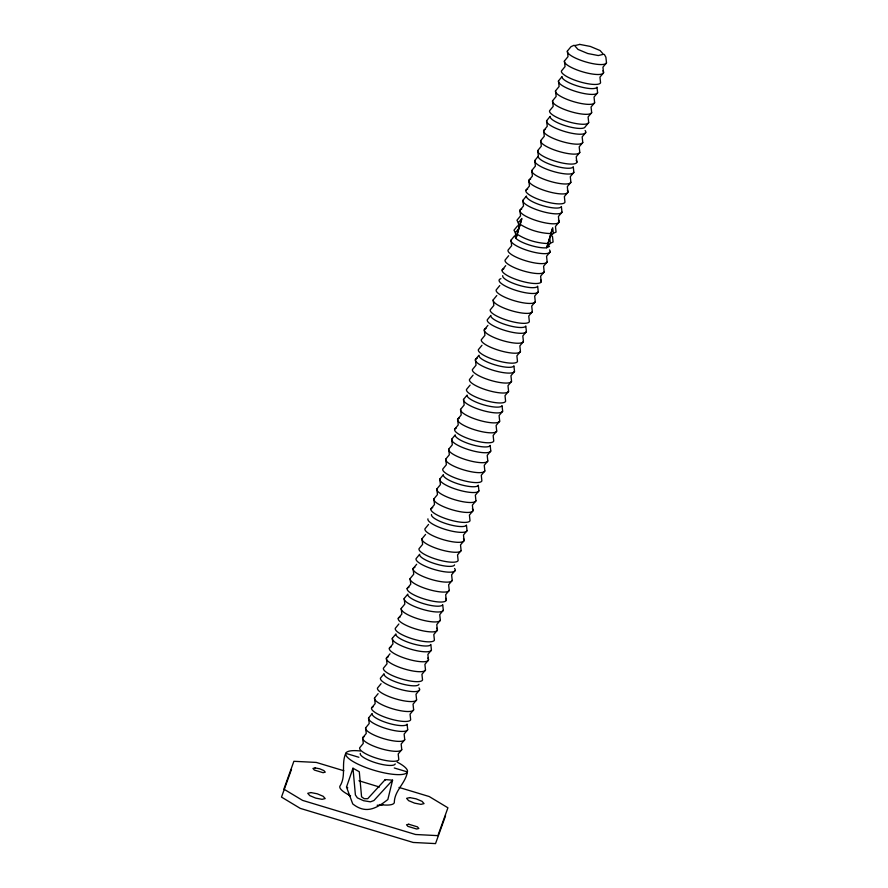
<?xml version="1.0" encoding="UTF-8"?>
<svg xmlns="http://www.w3.org/2000/svg" width="888" height="888" viewBox="0 0 888 888"><rect width="100%" height="100%" fill="white"/><g stroke="black" fill="none" stroke-linecap="round" stroke-linejoin="round"><path stroke-width="1.33" d="M517.571 225.852L513.986 230.203L515.373 232.723L515.984 238.328L518.614 229.426M552.48 236.397L553.091 242.002L550.349 243.279L546.775 247.619L549.406 238.728M519.069 227.905L521.589 219.469M549.861 237.196L552.369 228.771M346.509 787.057L352.98 768.22L359.296 771.75L361.571 796.825L364.302 798.745L367.732 798.678L385.248 779.586L392.574 780.175L387.845 799.533C375.813 808.99 365.579 814.052 352.736 803.918L346.509 787.057L347.796 787.845M515.984 238.328L521.922 218.426L518.337 222.766L518.947 228.371L515.373 232.723M385.048 780.241L385.248 779.586M546.775 247.619L552.702 227.717L553.313 233.322L549.739 237.673L550.349 243.279M291.519 769.252L281.496 797.091L300.211 808.358L413.175 842.457L435.531 843.6L445.554 815.761M604.328 54.379L605.894 57.232L606.504 62.848L602.93 67.188L603.54 72.794L599.955 77.145L600.566 82.751A20.424 5.117 16.6 0 1 579.287 81.663A20.424 5.117 16.6 0 1 561.471 70.94L565.046 66.6L564.435 60.995L568.009 56.643L567.399 51.038L570.984 46.698L574.092 45.255M588.7 122.566A20.424 5.117 16.6 0 1 567.421 121.478A20.424 5.117 16.6 0 1 549.594 110.756L553.18 106.416L552.569 100.81L556.143 96.459L555.533 90.853L559.107 86.513L558.496 80.897L562.082 76.557A18.237 4.562 16.6 0 0 577.988 86.125A18.237 4.562 16.6 0 0 596.991 87.102L597.602 92.707L594.028 97.047L594.638 102.664L591.053 107.004L591.674 112.61L588.089 116.961L588.7 122.566L585.125 126.906A18.237 4.562 16.6 0 1 566.122 125.941A18.237 4.562 16.6 0 1 550.205 116.372L546.631 120.713L547.241 126.318L543.667 130.669L544.277 136.275L540.692 140.615L541.303 146.231L537.728 150.572L538.339 156.177L534.765 160.528L535.375 166.134L531.79 170.474L532.4 176.09L528.826 180.431L529.437 186.036L525.863 190.387M518.337 222.766L516.96 220.246L520.534 215.906L519.924 210.29L523.509 205.949L522.888 200.344L526.473 195.993A18.237 4.562 16.6 0 0 542.379 205.572A18.237 4.562 16.6 0 0 561.383 206.538L561.993 212.143L558.419 216.494L559.029 222.1L555.455 226.44L556.066 232.057L553.313 233.322M585.736 132.523L582.162 136.863L582.772 142.469L579.187 146.82L579.797 152.425L576.223 156.765L576.834 162.382M550.127 251.959L546.553 256.299L547.163 261.916A20.424 5.117 16.6 0 1 525.874 260.828A20.424 5.117 16.6 0 1 508.058 250.105L511.632 245.765L511.022 240.149L514.607 235.808L516.172 238.661A18.237 4.562 16.6 0 0 546.409 247.796L549.517 246.353M538.339 156.177A18.237 4.562 16.6 0 0 554.245 165.756A18.237 4.562 16.6 0 0 573.26 166.722L573.87 172.328L570.285 176.679L570.895 182.284L567.321 186.624L567.932 192.241L564.357 196.581L564.968 202.187A20.424 5.117 16.6 0 1 540.293 200A20.424 5.117 16.6 0 1 527.65 189.089M508.669 255.711L505.094 260.062A20.424 5.117 16.6 0 0 522.91 270.785A20.424 5.117 16.6 0 0 544.189 271.861L543.578 266.256L547.163 261.916M502.12 270.008L505.705 265.667M499.766 285.57L496.192 289.921A20.424 5.117 16.6 0 0 514.008 300.644A20.424 5.117 16.6 0 0 535.298 301.72L534.676 296.115L538.261 291.775L537.651 286.158A18.237 4.562 16.6 0 1 518.648 285.192A18.237 4.562 16.6 0 1 502.73 275.624M535.298 301.72L531.712 306.071L532.323 311.677L528.749 316.017L529.359 321.634A20.424 5.117 16.6 0 1 508.069 320.546A20.424 5.117 16.6 0 1 490.254 309.823L493.828 305.483L493.217 299.866L496.803 295.526M487.901 325.385L484.315 329.737L484.926 335.342L481.352 339.682A20.424 5.117 16.6 0 0 499.167 350.405A20.424 5.117 16.6 0 0 520.457 351.493L519.846 345.887L523.421 341.536L522.81 335.93L526.395 331.579L525.785 325.974A18.237 4.562 16.6 0 1 506.771 325.008A18.237 4.562 16.6 0 1 490.864 315.429L487.29 319.78A20.424 5.117 16.6 0 0 505.106 330.503A20.424 5.117 16.6 0 0 526.395 331.579M481.962 345.299L478.388 349.639A20.424 5.117 16.6 0 0 496.203 360.361A20.424 5.117 16.6 0 0 517.493 361.449L516.883 355.833L520.457 351.493M544.189 271.861L540.614 276.212L541.225 281.818M473.06 375.158L469.486 379.498A20.424 5.117 16.6 0 0 487.301 390.221A20.424 5.117 16.6 0 0 508.591 391.308L507.98 385.692L511.555 381.352L510.944 375.746L514.518 371.395L513.908 365.789A18.237 4.562 16.6 0 1 494.905 364.824A18.237 4.562 16.6 0 1 478.998 355.244L475.413 359.596L476.024 365.201L472.449 369.541A20.424 5.117 16.6 0 0 490.265 380.264A20.424 5.117 16.6 0 0 511.555 381.352M470.096 385.103L466.511 389.455A20.424 5.117 16.6 0 0 484.337 400.177A20.424 5.117 16.6 0 0 505.616 401.254L505.006 395.648L508.591 391.308M454.645 429.259L458.23 424.919L457.609 419.314L461.194 414.962L460.583 409.357L464.158 405.017L463.547 399.4L467.132 395.06A18.237 4.562 16.6 0 0 483.039 404.639A18.237 4.562 16.6 0 0 502.042 405.605L502.652 411.211L499.078 415.551L499.689 421.167L496.103 425.507L496.714 431.113L493.14 435.464L493.75 441.07A20.424 5.117 16.6 0 1 469.075 438.883A20.424 5.117 16.6 0 1 456.432 427.972M451.681 439.216L455.255 434.876A18.237 4.562 16.6 0 0 471.162 444.444A18.237 4.562 16.6 0 0 490.176 445.41L490.786 451.026L487.201 455.366L487.812 460.983L484.238 465.323L484.848 470.929L481.274 475.28L481.884 480.885A20.424 5.117 16.6 0 1 460.595 479.798A20.424 5.117 16.6 0 1 442.779 469.075L446.353 464.735L445.743 459.129L449.328 454.778L448.718 449.173L452.292 444.821L451.681 439.216A20.424 5.117 16.6 0 0 469.497 449.939A20.424 5.117 16.6 0 0 490.786 451.026M430.913 508.891L434.487 504.551L433.877 498.934L437.451 494.594L436.841 488.988L440.426 484.637L439.815 479.032L443.389 474.692A18.237 4.562 16.6 0 0 459.296 484.26A18.237 4.562 16.6 0 0 478.299 485.225L478.921 490.842L475.335 495.182L475.946 500.788L472.372 505.139L472.982 510.744L469.408 515.084L470.018 520.701A20.424 5.117 16.6 0 1 445.343 518.514A20.424 5.117 16.6 0 1 432.7 507.592M428.549 524.453L424.975 528.793A20.424 5.117 16.6 0 0 446.231 540.481A20.424 5.117 16.6 0 0 463.481 538.583M431.524 514.496A18.237 4.562 16.6 0 0 447.43 524.075A18.237 4.562 16.6 0 0 466.433 525.041L467.044 530.647L463.469 534.998L464.08 540.603L460.506 544.943L461.116 550.56L457.531 554.9L458.141 560.506A20.424 5.117 16.6 0 1 436.863 559.429A20.424 5.117 16.6 0 1 419.036 548.706L422.621 544.355L422.011 538.75L425.585 534.409M416.683 564.269L413.109 568.609L413.719 574.214L410.134 578.565L410.756 584.171L407.17 588.522M398.268 618.381L401.853 614.03L401.232 608.424L404.817 604.084L404.207 598.468L407.781 594.128A18.237 4.562 16.6 0 0 423.687 603.696A18.237 4.562 16.6 0 0 442.701 604.673L443.312 610.278L439.726 614.618L440.337 620.235L436.763 624.575L437.373 630.18L433.799 634.532L434.41 640.137A20.424 5.117 16.6 0 1 413.12 639.049A20.424 5.117 16.6 0 1 395.304 628.327L398.879 623.986M389.366 648.24L392.951 643.889L392.341 638.283L395.915 633.943A18.237 4.562 16.6 0 0 411.821 643.511A18.237 4.562 16.6 0 0 430.824 644.477L431.435 650.094L427.861 654.434L428.471 660.039L424.897 664.39L425.507 669.996L421.922 674.336L422.544 679.953A20.424 5.117 16.6 0 1 401.254 678.865A20.424 5.117 16.6 0 1 383.438 668.142L387.013 663.802L386.402 658.186L389.976 653.846M455.178 570.462L451.604 574.802L452.214 580.419L448.629 584.759L449.239 590.376L445.665 594.716L446.276 600.321M381.074 683.705L377.5 688.045A20.424 5.117 16.6 0 0 395.315 698.767A20.424 5.117 16.6 0 0 416.605 699.855L415.995 694.25L419.569 689.898M371.561 707.958L375.147 703.618L374.536 698.001L378.11 693.661M368.598 717.915L372.172 713.564A18.237 4.562 16.6 0 0 388.089 723.143A18.237 4.562 16.6 0 0 407.093 724.109L407.703 729.714L404.129 734.065L404.739 739.671L401.154 744.011L401.764 749.627L398.19 753.968L398.801 759.573A20.424 5.117 16.6 0 1 377.511 758.496A20.424 5.117 16.6 0 1 359.696 747.774L363.27 743.423L362.659 737.817L366.245 733.477L365.634 727.86L369.208 723.52L368.598 717.915A20.424 5.117 16.6 0 0 386.413 728.637A20.424 5.117 16.6 0 0 407.703 729.714M416.605 699.855L413.031 704.206L413.642 709.812L410.056 714.152L410.667 719.768A20.424 5.117 16.6 0 1 386.003 717.571A20.424 5.117 16.6 0 1 373.349 706.659M392.574 780.175L373.892 800.543L370.451 801.831L363.625 800.721L357.387 797.879L355.4 794.96L352.98 768.22M550.915 233.588C540.115 233.278 529.237 230.07 520.102 224.287M547.94 243.534C537.151 243.234 526.262 240.026 517.138 234.232M379.442 787.012L358.919 780.752M358.885 757.286L345.776 753.335C340.948 763.935 346.509 775.912 339.871 786.269A28.427 7.115 16.6 0 0 350.571 795.792M394.272 767.976L407.381 771.927C405.616 783.438 394.405 790.398 394.294 802.697A28.427 7.115 16.6 0 1 379.509 804.528M343.834 770.751L316.25 762.426L293.884 761.294L283.871 789.132L302.586 800.399L415.54 834.498L437.906 835.641L447.918 807.791L429.204 796.536L399.001 787.412M382.828 804.395A18.237 4.562 16.6 0 1 377.145 805.227M350.005 796.048A18.237 4.562 16.6 0 1 348.429 794.005M602.941 70.785A20.424 5.117 16.6 0 1 585.692 72.672A20.424 5.117 16.6 0 1 564.435 60.995M606.504 62.848A20.424 5.117 16.6 0 1 585.214 61.76A20.424 5.117 16.6 0 1 567.399 51.038M591.674 112.61A20.424 5.117 16.6 0 1 570.385 111.533A20.424 5.117 16.6 0 1 552.569 100.81M594.638 102.664A20.424 5.117 16.6 0 1 573.348 101.576A20.424 5.117 16.6 0 1 555.533 90.853M597.602 92.707A20.424 5.117 16.6 0 1 576.312 91.619A20.424 5.117 16.6 0 1 558.496 80.897M579.797 152.425A20.424 5.117 16.6 0 1 558.519 151.337A20.424 5.117 16.6 0 1 540.692 140.615M582.772 142.469A20.424 5.117 16.6 0 1 558.097 140.282A20.424 5.117 16.6 0 1 545.454 129.371M576.234 160.362A20.424 5.117 16.6 0 1 558.985 162.249A20.424 5.117 16.6 0 1 537.728 150.572M585.137 130.503A20.424 5.117 16.6 0 1 567.887 132.39A20.424 5.117 16.6 0 1 546.631 120.713M567.332 190.221A20.424 5.117 16.6 0 1 546.642 191.153A20.424 5.117 16.6 0 1 530.613 179.132M570.895 182.284A20.424 5.117 16.6 0 1 549.616 181.196A20.424 5.117 16.6 0 1 531.79 170.474M573.87 172.328A20.424 5.117 16.6 0 1 552.58 171.251A20.424 5.117 16.6 0 1 534.765 160.528M558.43 220.08A20.424 5.117 16.6 0 1 537.74 221.012A20.424 5.117 16.6 0 1 521.711 208.991M561.993 212.143A20.424 5.117 16.6 0 1 540.714 211.055A20.424 5.117 16.6 0 1 522.888 200.344M540.637 279.798A20.424 5.117 16.6 0 1 519.935 280.73A20.424 5.117 16.6 0 1 503.907 268.72M549.528 249.939A20.424 5.117 16.6 0 1 532.278 251.826A20.424 5.117 16.6 0 1 511.022 240.149M532.323 311.677A20.424 5.117 16.6 0 1 511.044 310.589A20.424 5.117 16.6 0 1 493.217 299.866M538.261 291.775A20.424 5.117 16.6 0 1 513.586 289.588A20.424 5.117 16.6 0 1 500.943 278.666M523.421 341.536A20.424 5.117 16.6 0 1 498.756 339.349A20.424 5.117 16.6 0 1 486.102 328.438M514.518 371.395A20.424 5.117 16.6 0 1 489.854 369.208A20.424 5.117 16.6 0 1 477.2 358.297M496.714 431.113A20.424 5.117 16.6 0 1 472.05 428.926A20.424 5.117 16.6 0 1 459.407 418.015M499.689 421.167A20.424 5.117 16.6 0 1 478.399 420.08A20.424 5.117 16.6 0 1 460.583 409.357M502.652 411.211A20.424 5.117 16.6 0 1 481.363 410.123A20.424 5.117 16.6 0 1 463.547 399.4M484.848 470.929A20.424 5.117 16.6 0 1 463.558 469.852A20.424 5.117 16.6 0 1 445.743 459.129M487.812 460.983A20.424 5.117 16.6 0 1 466.533 459.895A20.424 5.117 16.6 0 1 448.718 449.173M472.383 508.724A20.424 5.117 16.6 0 1 455.133 510.611A20.424 5.117 16.6 0 1 433.877 498.934M475.946 500.788A20.424 5.117 16.6 0 1 454.667 499.711A20.424 5.117 16.6 0 1 436.841 488.988M478.921 490.842A20.424 5.117 16.6 0 1 457.631 489.754A20.424 5.117 16.6 0 1 439.815 479.032M461.116 550.56A20.424 5.117 16.6 0 1 439.826 549.472A20.424 5.117 16.6 0 1 422.011 538.75M454.567 564.857A18.237 4.562 16.6 0 1 435.564 563.891A18.237 4.562 16.6 0 1 419.647 554.312L416.072 558.652A20.424 5.117 16.6 0 0 437.329 570.34A20.424 5.117 16.6 0 0 454.578 568.453M467.044 530.647A20.424 5.117 16.6 0 1 445.765 529.57A20.424 5.117 16.6 0 1 427.938 518.847M449.239 590.376A20.424 5.117 16.6 0 1 427.961 589.288A20.424 5.117 16.6 0 1 410.134 578.565M452.214 580.419A20.424 5.117 16.6 0 1 427.539 578.232A20.424 5.117 16.6 0 1 414.896 567.31M445.676 598.312A20.424 5.117 16.6 0 1 424.986 599.245A20.424 5.117 16.6 0 1 408.957 587.223M436.774 628.171A20.424 5.117 16.6 0 1 416.084 629.104A20.424 5.117 16.6 0 1 400.055 617.082M440.337 620.235A20.424 5.117 16.6 0 1 419.058 619.147A20.424 5.117 16.6 0 1 401.232 608.424M443.312 610.278A20.424 5.117 16.6 0 1 422.022 609.19A20.424 5.117 16.6 0 1 404.207 598.468M425.507 669.996A20.424 5.117 16.6 0 1 400.832 667.809A20.424 5.117 16.6 0 1 388.189 656.898M427.883 658.03A20.424 5.117 16.6 0 1 407.181 658.963A20.424 5.117 16.6 0 1 391.153 646.941M418.958 684.293A18.237 4.562 16.6 0 1 399.955 683.327A18.237 4.562 16.6 0 1 384.049 673.748L380.464 678.099A20.424 5.117 16.6 0 0 401.72 689.776A20.424 5.117 16.6 0 0 418.981 687.889M431.435 650.094A20.424 5.117 16.6 0 1 410.156 649.006A20.424 5.117 16.6 0 1 392.341 638.283M413.642 709.812A20.424 5.117 16.6 0 1 392.352 708.724A20.424 5.117 16.6 0 1 374.536 698.001M401.764 749.627A20.424 5.117 16.6 0 1 377.1 747.43A20.424 5.117 16.6 0 1 364.446 736.518M404.739 739.671A20.424 5.117 16.6 0 1 383.45 738.583A20.424 5.117 16.6 0 1 365.634 727.86M395.227 763.924A18.237 4.562 16.6 0 1 376.212 762.947A18.237 4.562 16.6 0 1 360.306 753.379M397.136 762.082A32.179 8.059 16.6 0 1 397.569 774.625A32.179 8.059 16.6 0 1 351.926 760.838A32.179 8.059 16.6 0 1 360.406 750.993M579.764 44.4L574.658 45.632L577.966 49.406L587.756 53.513L598.29 55.544L603.407 54.312L600.099 50.538L590.309 46.431L579.764 44.4M315.129 767.92L312.942 768.442L314.363 770.063L323.077 772.693L325.263 772.16L323.843 770.551L319.647 768.786L315.129 767.92M310.844 792.562L307.736 793.306L309.746 795.604L315.695 798.101L322.089 799.333L325.197 798.578L323.188 796.292L317.238 793.794L310.844 792.562M409.701 797.591L406.593 798.345L408.602 800.643L414.552 803.129L420.945 804.362L424.053 803.618L422.044 801.32L416.095 798.834L409.701 797.591M408.724 824.231L406.526 824.763L407.947 826.384L416.661 829.015L418.847 828.482L417.438 826.861L408.724 824.231"/></g></svg>
